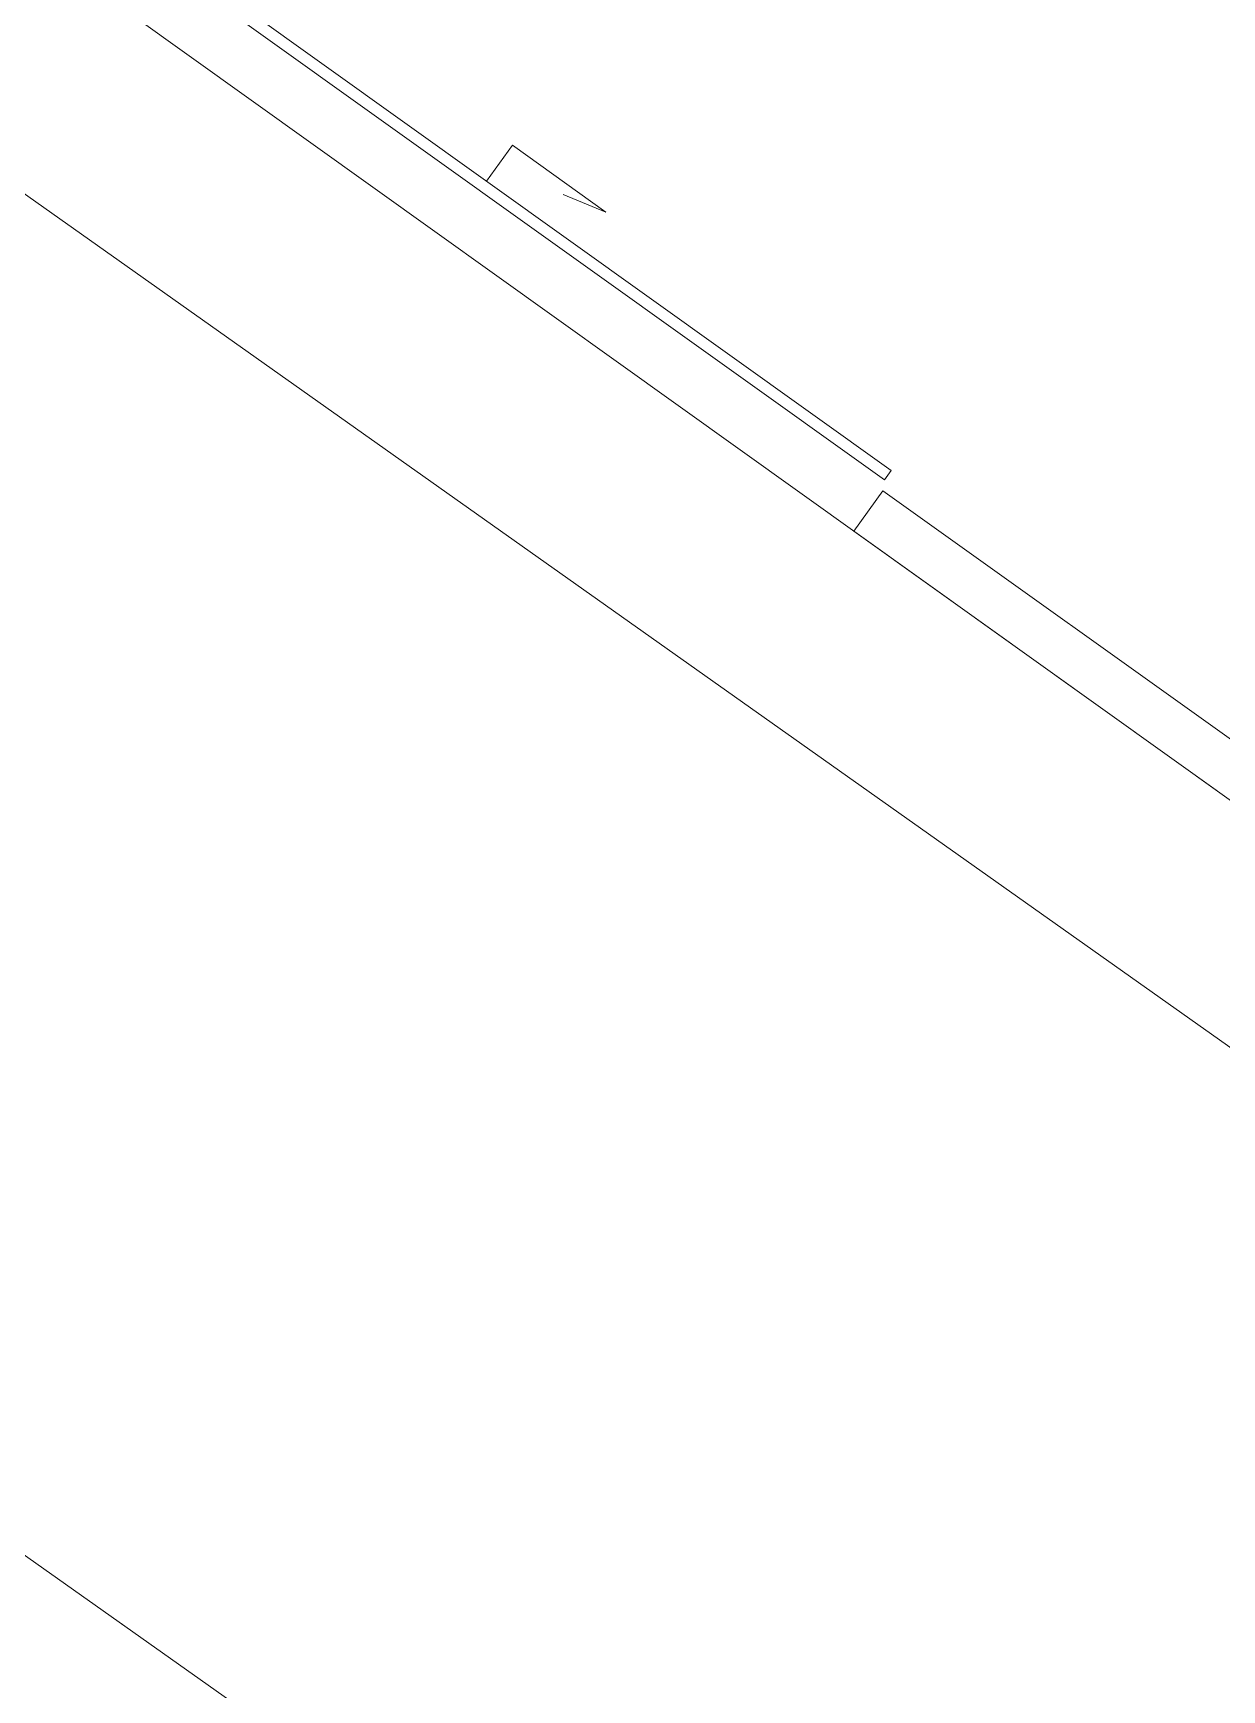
# Model space of a CAD drawing. Header units: metres. Extents: x -45 to 1930, y -347 to 488.
# Drawn here: x 151.79 to 158.96, y -46.97 to -36.98 of the extents above; entities that cross this region are included whole.
import ezdxf

# ---------------------------------------------------------------- set-up
doc = ezdxf.new("R2010")
doc.units = ezdxf.units.M
doc.layers.add('SRAFY-TERÉN', color=252, linetype='Continuous')
doc.layers.add('ZDIVO', color=1, linetype='Continuous')

msp = doc.modelspace()

# ---------------------------------------------------------------- linework, layer by layer
at = {"linetype": 'Continuous', "lineweight": 0}
for p, q in [((142.416143, -31.355101), (155.836259, -40.849548)), ((153.067818, -47.098232), (142.32748, -39.499905)), ((156.736842, -39.97995), (156.911278, -39.735876)), ((156.911278, -39.735876), (166.335269, -46.47111)), ((166.325758, -46.833055), (156.736842, -39.97995)), ((155.836259, -40.849548), (166.629053, -48.484692))]:
    msp.add_line(p, q, dxfattribs=at)
at = {"layer": 'SRAFY-TERÉN', "linetype": 'Continuous', "lineweight": 0}
for p, q in [((154.520948, -37.869971), (154.676069, -37.652925)), ((154.676069, -37.652925), (155.240637, -38.056416)), ((155.240637, -38.056416), (154.983031, -37.951203))]:
    msp.add_line(p, q, dxfattribs=at)
msp.add_lwpolyline([(152.080215, -36.125602), (156.961682, -39.614339), (156.92098, -39.671289), (152.039513, -36.182553)], close=True, dxfattribs=at)
at = {"layer": 'ZDIVO', "linetype": 'Continuous', "lineweight": 0, "flags": 128}
msp.add_lwpolyline([(166.325758, -46.833055), (143.183432, -30.29346), (142.741859, -30.019693), (142.651262, 7.836083), (146.725913, 7.633634), (157.126179, 7.416588), (173.355135, 6.497163), (171.758768, -9.17884), (169.47157, -21.436195), (167.875314, -30.444402), (166.433603, -42.7286)], close=True, dxfattribs=at)

doc.saveas('drawing.dxf')
